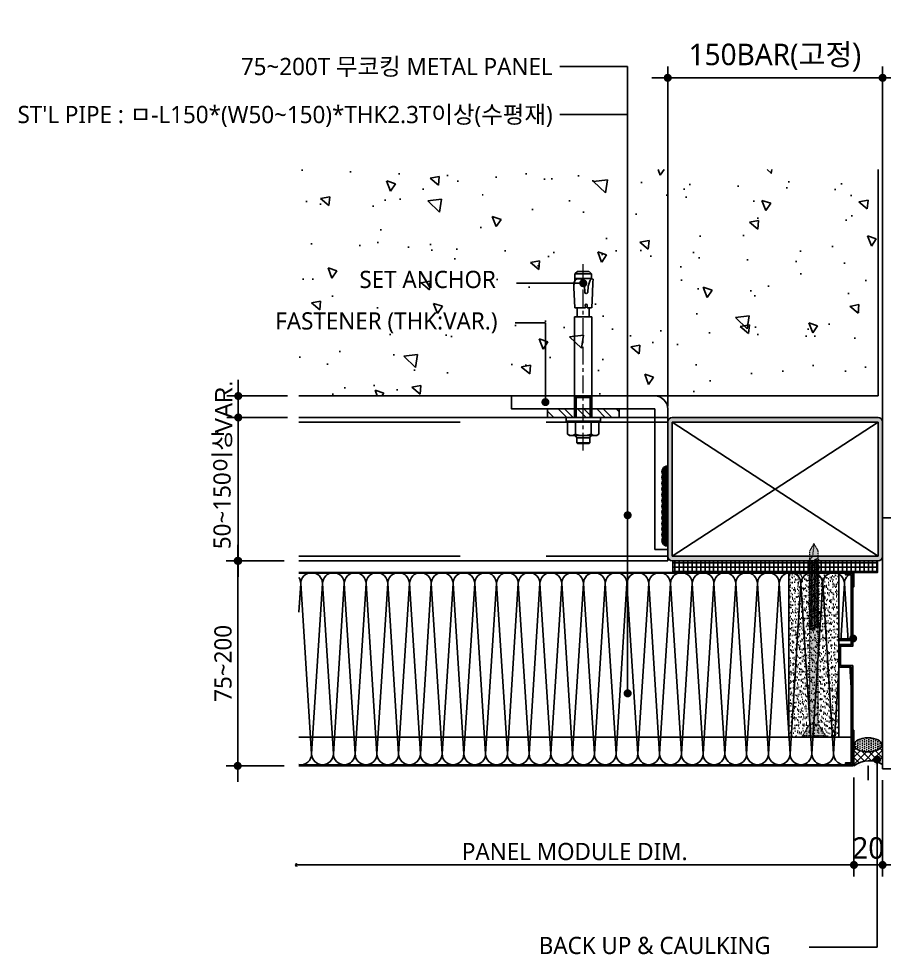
# Model space of a CAD drawing. Header units: millimetres. Extents: x -1365 to 31821, y 84 to 2865.
# Drawn here: x 6975 to 7579, y 427 to 1079 of the extents above; entities that cross this region are included whole.
import ezdxf
from ezdxf.enums import TextEntityAlignment as Align

# ---------------------------------------------------------------- set-up
doc = ezdxf.new("R2010")
doc.units = ezdxf.units.MM
doc.header["$LTSCALE"] = 10
for name, pattern in [('2017.06.22  K-TOP METAL PANEL SHAPE(수정)$0$HID', [0.345, 0.225, -0.12]), ('CENTER', [2, 1.25, -0.25, 0.25, -0.25]), ('H1', [0.28125, 0.1875, -0.09375])]:
    doc.linetypes.add(name, pattern=pattern)
doc.layers.get('DEFPOINTS').update_dxf_attribs({"color": 137})
doc.layers.add('CENTER', color=1, linetype='CENTER', lineweight=9)
doc.layers.add('SCREW', color=9, linetype='Continuous', lineweight=5)
for name, color, linetype in [('DIM', 7, 'Continuous'), ('FASTENER', 1, 'Continuous'), ('ksteel_hatch', 253, 'Continuous'), ('SYM-LEAD', 6, 'Continuous'), ('TEXT', 3, 'Continuous'), ('스피드블록메탈 135', 2, 'Continuous'), ('철물', 4, 'Continuous'), ('코킹', 9, 'Continuous')]:
    doc.layers.add(name, color=color, linetype=linetype)
doc.styles.add('맑은고딕', font='malgun.ttf')
doc.styles.add('스타일1', font='malgun.ttf')
doc.dimstyles.new('GAUN-8', dxfattribs={"dimscale": 8, "dimtxt": 1.5, "dimasz": 0.7, "dimexe": 1, "dimexo": 1, "dimgap": 0.5, "dimtad": 1, "dimdec": 0, "dimzin": 1, "dimdsep": 46, "dimlunit": 6, "dimtxsty": '맑은고딕', "dimblk": 'CJDOT', "dimcen": 0.09, "dimdle": 1, "dimclrd": 256, "dimclre": 256, "dimclrt": 3, "dimadec": 0, "dimazin": 0, "dimtfac": 1, "dimtdec": 0, "dimtix": 1, "dimtmove": 2, "dimatfit": 3, "dimfxl": 1, "dimtolj": 1, "dimtzin": 1, "dimarcsym": 0})
pattern_1 = [(135, (-382293.991, -347279.919), (-6.73519209, -6.73519209), []), (135, (-382293.991, -347275.429), (-6.73519209, -6.73519209), [])]

# ---------------------------------------------------------------- blocks, each defined once
blk = doc.blocks.new('A$C08FF682D')
at = {"layer": '철물', "color": 252}
for p, q in [((-57, 70), (118, 70)), ((-57, 0), (-57, 70)), ((118, 70), (118, 0))]:
    blk.add_line(p, q, dxfattribs=at)
blk = doc.blocks.new('_DOT')
at = {"color": 0, "linetype": 'ByBlock'}
blk.add_line((-0.5, 0), (-1, 0), dxfattribs=at)
at = {"color": 0, "linetype": 'ByBlock', "const_width": 0.5}
blk.add_lwpolyline([(-0.25, 0, 1), (0.25, 0, 1)], format="xyb", close=True, dxfattribs=at)
blk = doc.blocks.new('CJDOT')
blk.add_line((-2, 0), (2, 0))
at = {"const_width": 0.5}
blk.add_lwpolyline([(-0.25, 0, 1), (0.25, 0, 1)], format="xyb", close=True, dxfattribs=at)
blk = doc.blocks.new('*D183')
at = {"layer": 'DEFPOINTS', "color": 0, "transparency": 16777216}
for p in [(7558.02, 558.12), (7578.02, 556.12), (7558.02, 489.01)]:
    blk.add_point(p, dxfattribs=at)
at = {"layer": 'DIM', "lineweight": -2, "transparency": 16777216}
for p, q in [((7558.02, 550.12), (7558.02, 481.01)), ((7578.02, 548.12), (7578.02, 481.01)), ((7552.42, 489.01), (7546.82, 489.01)), ((7578.02, 489.01), (7558.02, 489.01)), ((7583.62, 489.01), (7589.22, 489.01))]:
    blk.add_line(p, q, dxfattribs=at)
at = {"layer": 'DIM', "lineweight": -2, "transparency": 16777216, "xscale": 5.6, "yscale": 5.6, "zscale": 5.6}
blk.add_blockref('CJDOT', (7558.02, 489.01), dxfattribs=at)
at = {"layer": 'DIM', "lineweight": -2, "transparency": 16777216, "xscale": 5.6, "yscale": 5.6, "zscale": 5.6, "rotation": 180}
blk.add_blockref('CJDOT', (7578.02, 489.01), dxfattribs=at)
at = {"layer": 'DIM', "color": 3, "transparency": 16777216, "insert": (7568.02, 500.76), "char_height": 12, "attachment_point": 5, "style": '맑은고딕'}
blk.add_mtext('\\A1;{\\H1.25x;20}', dxfattribs=at)
blk = doc.blocks.new('*D184')
at = {"layer": 'DEFPOINTS', "color": 0, "transparency": 16777216}
for p in [(7578.02, 556.12), (8192.56, 556.12, 0), (8192.56, 489.01)]:
    blk.add_point(p, dxfattribs=at)
at = {"layer": 'DIM', "lineweight": -2, "transparency": 16777216}
for p, q in [((7578.02, 548.12), (7578.02, 481.01)), ((8192.56, 548.12), (8192.56, 481.01)), ((7583.62, 489.01), (8186.96, 489.01))]:
    blk.add_line(p, q, dxfattribs=at)
at = {"layer": 'DIM', "lineweight": -2, "transparency": 16777216, "xscale": 5.6, "yscale": 5.6, "zscale": 5.6, "rotation": 180}
blk.add_blockref('CJDOT', (7578.02, 489.01), dxfattribs=at)
at = {"layer": 'DIM', "lineweight": -2, "transparency": 16777216, "xscale": 5.6, "yscale": 5.6, "zscale": 5.6}
blk.add_blockref('CJDOT', (8192.56, 489.01), dxfattribs=at)
at = {"layer": 'DIM', "color": 3, "transparency": 16777216, "insert": (7885.29, 502.34), "char_height": 12, "attachment_point": 5, "style": '맑은고딕'}
blk.add_mtext("\\A1;{\\H1.25x;WINDOW MODULE SIZE DIM.(BY OTHER'S)}", dxfattribs=at)
blk = doc.blocks.new('*D94')
at = {"layer": 'DEFPOINTS', "color": 0, "transparency": 16777216}
for p in [(7127.82, 701.12), (7168.18, 701.12), (7168.18, 558.12)]:
    blk.add_point(p, dxfattribs=at)
at = {"layer": 'DIM', "lineweight": -2, "transparency": 16777216}
for p, q in [((7160.18, 701.12), (7119.82, 701.12)), ((7127.82, 563.72), (7127.82, 695.52)), ((7160.18, 558.12), (7119.82, 558.12))]:
    blk.add_line(p, q, dxfattribs=at)
at = {"layer": 'DIM', "lineweight": -2, "transparency": 16777216, "xscale": 5.6, "yscale": 5.6, "zscale": 5.6}
for p, rotation in [((7127.82, 701.12), 90), ((7127.82, 558.12), 270)]:
    blk.add_blockref('CJDOT', p, dxfattribs=dict(at, rotation=rotation))
at = {"layer": 'DIM', "color": 3, "transparency": 16777216, "insert": (7117.62, 629.62), "char_height": 12, "attachment_point": 5, "rotation": 90, "style": '맑은고딕'}
blk.add_mtext('\\A1;75~200', dxfattribs=at)
blk = doc.blocks.new('*D95')
at = {"layer": 'DEFPOINTS', "color": 0, "transparency": 16777216}
for p in [(7170.6, 801.12), (7128.24, 701.12), (7168.18, 701.12)]:
    blk.add_point(p, dxfattribs=at)
at = {"layer": 'DIM', "lineweight": -2, "transparency": 16777216}
for p, q in [((7162.6, 801.12), (7120.24, 801.12)), ((7128.24, 795.52), (7128.24, 706.72)), ((7160.18, 701.12), (7120.24, 701.12))]:
    blk.add_line(p, q, dxfattribs=at)
at = {"layer": 'DIM', "lineweight": -2, "transparency": 16777216, "xscale": 5.6, "yscale": 5.6, "zscale": 5.6}
for p, rotation in [((7128.24, 801.12), 90), ((7128.24, 701.12), 270)]:
    blk.add_blockref('CJDOT', p, dxfattribs=dict(at, rotation=rotation))
at = {"layer": 'DIM', "color": 3, "transparency": 16777216, "insert": (7117.54, 751.12), "char_height": 12, "attachment_point": 5, "rotation": 90, "style": '맑은고딕'}
blk.add_mtext('\\A1;50~150{\\fGulim|b0|i0|c129|p50;이상}', dxfattribs=at)
blk = doc.blocks.new('*D185')
at = {"layer": 'DEFPOINTS', "color": 0, "transparency": 16777216}
for p in [(7170.6, 816.12), (7128.24, 801.12), (7170.6, 801.12)]:
    blk.add_point(p, dxfattribs=at)
at = {"layer": 'DIM', "lineweight": -2, "transparency": 16777216}
for p, q in [((7128.24, 821.72), (7128.24, 827.32)), ((7162.6, 816.12), (7120.24, 816.12)), ((7128.24, 816.12), (7128.24, 801.12)), ((7162.6, 801.12), (7120.24, 801.12)), ((7128.24, 795.52), (7128.24, 789.92))]:
    blk.add_line(p, q, dxfattribs=at)
at = {"layer": 'DIM', "lineweight": -2, "transparency": 16777216, "xscale": 5.6, "yscale": 5.6, "zscale": 5.6}
for p, rotation in [((7128.24, 816.12), 270), ((7128.24, 801.12), 90)]:
    blk.add_blockref('CJDOT', p, dxfattribs=dict(at, rotation=rotation))
at = {"layer": 'DIM', "color": 3, "transparency": 16777216, "insert": (7118.04, 808.62), "char_height": 12, "attachment_point": 5, "rotation": 90, "style": '맑은고딕'}
blk.add_mtext('\\A1;{\\fGulim|b0|i0|c129|p50;VAR.}', dxfattribs=at)
blk = doc.blocks.new('A$C3B703804')
h = blk.add_hatch()
h.set_pattern_fill('DOTS', color=5)
h.set_pattern_definition([(0, (-16970.1114, -5167.1011), (0.79375, 1.5875), [0, -1.5875])])
edge = h.paths.add_edge_path()
edge.add_ellipse((0, 0), major_axis=(0, 9.98), ratio=0.503997, start_angle=0, end_angle=360, ccw=False)
at = {"layer": '코킹'}
h = blk.add_hatch(dxfattribs=at)
h.set_pattern_fill('ANSI37', color=1, scale=1.127969, angle=-90)
h.set_pattern_definition([(315, (-1236948.617, 405151.0884), (2.532362464, 2.532362464), []), (45, (-1236948.617, 405151.0884), (-2.532362464, 2.532362464), [])])
edge = h.paths.add_edge_path()
edge.add_ellipse((6.43, -0.42), major_axis=(-2.69, 12.89), ratio=0.860619, start_angle=26.97171, end_angle=126.72461, ccw=False)
edge.add_line((-1, 10.02), (-15.06, 10.05))
edge.add_arc((-29.89, -0.97), 18.47, -31.01417, 36.60294, ccw=False)
edge.add_line((-14.06, -10.48), (-0.85, -9.98))
at = {"layer": '코킹', "color": 9}
blk.add_arc((-29.89, -0.97), 18.47, 328.98583, 36.60294, dxfattribs=at)
at = {"layer": '코킹', "color": 9, "extrusion": (0, 0, -1)}
blk.add_ellipse((0, 0), major_axis=(0, 9.98), ratio=0.503997, dxfattribs=at)
blk = doc.blocks.new('A$C20245212')
h = blk.add_hatch()
h.set_pattern_fill('AR-SAND', color=251, scale=0.08)
h.set_pattern_definition([(37.5, (-1195984.4298, 406290.675), (-0.128002504, 3.915305899), [0, -3.08864, 0, -3.4544, 0, -3.302]), (7.5, (-1195984.43, 406290.675), (3.596186265, 5.734600805), [0, -1.66624, 0, -2.78384, 0, -1.0668]), (327.5, (-1195986.929, 406290.675), (6.327938962, 0.011497477), [0, -1.016, 0, -3.6576, 0, -4.7752]), (317.5, (-1195986.929, 406290.675), (6.10845162, 1.783434586), [0, -0.508, 0, -2.39776, 0, -2.7432])])
h.paths.add_polyline_path([(-5, -115), (-5, 0), (-40, 0), (-40, -115)])
at = {"color": 250}
blk.add_lwpolyline([(-5, -115), (-5, 0), (-40, 0), (-40, -115)], close=True, dxfattribs=at)
blk = doc.blocks.new('A$C08FA1A33')
h = blk.add_hatch(color=254)
h.dxf.hatch_style = 1
h.paths.add_polyline_path([(0, 21.29), (-6, 21.29), (-6, -44.27), (0, -46.29)])
h.paths.add_polyline_path([(5, 29.39), (-11, 29.39), (-6, 21.29), (0, 21.29)])
h.paths.add_polyline_path([(5, 30.39), (-11, 30.39), (-11, 29.39), (5, 29.39)])
h.paths.add_polyline_path([(-6, -51.32), (-6, -52.27), (0, -54.29), (0, -53.35)])
h.paths.add_polyline_path([(-6, -49.32), (-6, -50.27), (0, -52.29), (0, -51.35)])
h.paths.add_polyline_path([(-6, -47.32), (-6, -48.27), (0, -50.29), (0, -49.35)])
h.paths.add_polyline_path([(-6, -45.32), (-6, -46.27), (0, -48.29), (0, -47.35)])
h.paths.add_polyline_path([(-6, -53.32), (-6, -54.27), (0, -56.29), (0, -55.35)])
h.paths.add_polyline_path([(-6, -55.32), (-6, -56.27), (0, -58.29), (0, -57.35)])
h.paths.add_polyline_path([(-6, -57.32), (-6, -58.27), (0, -60.29), (0, -59.35)])
h.paths.add_polyline_path([(-6, -59.32), (-6, -60.27), (0, -62.29), (0, -61.35)])
h.paths.add_polyline_path([(-6, -61.32), (-6, -62.27), (0, -64.29), (0, -63.35)])
h.paths.add_polyline_path([(-6, -63.32), (-6, -64.27), (0, -66.29), (0, -65.35)])
h.paths.add_polyline_path([(-6, -65.32), (-6, -66.27), (0, -68.29), (0, -67.35)])
h.paths.add_polyline_path([(-6, -67.32), (-6, -68.27), (0, -70.29), (0, -69.35)])
h.paths.add_polyline_path([(-6, -69.32), (-6, -70.27), (0, -72.29), (0, -71.35)])
h.paths.add_polyline_path([(-6, -71.32), (-6, -72.27), (0, -74.29), (0, -73.35)])
h.paths.add_polyline_path([(-6, -73.32), (-6, -74.27), (0, -76.29), (0, -75.35)])
h.paths.add_polyline_path([(-6, -75.32), (-6, -76.27), (0, -78.29), (0, -77.35)])
h.paths.add_polyline_path([(0, -94.61), (-4, -92.61), (-6, -93.61), (-4, -95.61), (-3, -104.61), (0, -99.61)])
h.paths.add_polyline_path([(-4, -95.61), (-6, -93.61), (-6, -99.61), (-3, -104.61)], flags=17)
h.paths.add_polyline_path([(-6, -91.32), (-6, -93.61), (-4, -92.61), (0, -94.61), (0, -93.35)])
h.paths.add_polyline_path([(-6, -89.32), (-6, -90.27), (0, -92.29), (0, -91.35)])
h.paths.add_polyline_path([(-6, -87.32), (-6, -88.27), (0, -90.29), (0, -89.35)])
h.paths.add_polyline_path([(-6, -85.32), (-6, -86.27), (0, -88.29), (0, -87.35)])
h.paths.add_polyline_path([(-6, -83.32), (-6, -84.27), (0, -86.29), (0, -85.35)])
h.paths.add_polyline_path([(-6, -81.32), (-6, -82.27), (0, -84.29), (0, -83.35)])
h.paths.add_polyline_path([(-6, -79.32), (-6, -80.27), (0, -82.29), (0, -81.35)])
h.paths.add_polyline_path([(-6, -77.32), (-6, -78.27), (0, -80.29), (0, -79.35)])
at = {"layer": 'SCREW', "color": 250, "linetype": '2017.06.22  K-TOP METAL PANEL SHAPE(수정)$0$HID', "lineweight": 5, "ltscale": 0.03}
for p, q in [((-11, 30.39), (-11, 29.39)), ((5, 30.39), (-11, 30.39)), ((5, 29.39), (-11, 29.39)), ((-6, 21.29), (-11, 29.39)), ((0, 21.29), (5, 29.39)), ((5, 30.39), (5, 29.39)), ((-6, 21.29), (0, 21.29)), ((0.75, -47.08), (-6.54, -44.61)), ((0, -46.29), (-6, -44.27)), ((-6, -45.32), (-6, -46.27)), ((-6, -46.27), (-6.54, -46.61)), ((0.75, -49.08), (-6.54, -46.61)), ((-6.54, -46.61), (-6, -47.32)), ((-6, -48.27), (-6.54, -48.61)), ((0.75, -51.08), (-6.54, -48.61)), ((-6.54, -48.61), (-6, -49.32)), ((-6, -50.27), (-6.54, -50.61)), ((0.75, -53.08), (-6.54, -50.61)), ((-6.54, -50.61), (-6, -51.32)), ((0, -48.29), (-6, -46.27)), ((0, -49.35), (-6, -47.32)), ((-6, -47.32), (-6, -48.27)), ((0, -50.29), (-6, -48.27)), ((0, -51.35), (-6, -49.32)), ((-6, -49.32), (-6, -50.27)), ((0, -52.29), (-6, -50.27)), ((0, -53.35), (-6, -51.32)), ((-6, -51.32), (-6, -52.27)), ((0, -47.35), (0, -48.29)), ((0, -48.29), (0.75, -49.08)), ((0.75, -49.08), (0, -49.35)), ((0, -49.35), (0, -50.29)), ((0, -50.29), (0.75, -51.08)), ((0.75, -51.08), (0, -51.35)), ((0, -51.35), (0, -52.29)), ((-6, -52.27), (-6.54, -52.61)), ((0.75, -55.08), (-6.54, -52.61)), ((-6.54, -52.61), (-6, -53.32)), ((-6, -54.27), (-6.54, -54.61)), ((0.75, -57.08), (-6.54, -54.61)), ((-6.54, -54.61), (-6, -55.32)), ((-6, -56.27), (-6.54, -56.61)), ((0.75, -59.08), (-6.54, -56.61)), ((-6.54, -56.61), (-6, -57.32)), ((-6, -58.27), (-6.54, -58.61)), ((0.75, -61.08), (-6.54, -58.61)), ((-6.54, -58.61), (-6, -59.32)), ((0, -54.29), (-6, -52.27)), ((0, -55.35), (-6, -53.32)), ((-6, -53.32), (-6, -54.27)), ((0, -56.29), (-6, -54.27)), ((0, -57.35), (-6, -55.32)), ((-6, -55.32), (-6, -56.27)), ((0, -58.29), (-6, -56.27)), ((-6, -57.32), (-6, -58.27)), ((0, -59.35), (-6, -57.32)), ((0, -60.29), (-6, -58.27)), ((0, -52.29), (0.75, -53.08)), ((0.75, -53.08), (0, -53.35)), ((0, -53.35), (0, -54.29)), ((0, -54.29), (0.75, -55.08)), ((0.75, -55.08), (0, -55.35)), ((0, -55.35), (0, -56.29)), ((0, -56.29), (0.75, -57.08)), ((0.75, -57.08), (0, -57.35)), ((0, -57.35), (0, -58.29)), ((0, -58.29), (0.75, -59.08)), ((-6, -60.27), (-6.54, -60.61)), ((0.75, -63.08), (-6.54, -60.61)), ((-6.54, -60.61), (-6, -61.32)), ((-6, -62.27), (-6.54, -62.61)), ((0.75, -65.08), (-6.54, -62.61)), ((-6.54, -62.61), (-6, -63.32)), ((-6, -64.27), (-6.54, -64.61)), ((0.75, -67.08), (-6.54, -64.61)), ((-6.54, -64.61), (-6, -65.32)), ((0, -61.35), (-6, -59.32)), ((-6, -59.32), (-6, -60.27)), ((0, -62.29), (-6, -60.27)), ((0, -63.35), (-6, -61.32)), ((-6, -61.32), (-6, -62.27)), ((0, -64.29), (-6, -62.27)), ((0, -65.35), (-6, -63.32)), ((-6, -63.32), (-6, -64.27)), ((0, -66.29), (-6, -64.27)), ((0.75, -59.08), (0, -59.35)), ((0, -59.35), (0, -60.29)), ((0, -60.29), (0.75, -61.08)), ((0.75, -61.08), (0, -61.35)), ((0, -61.35), (0, -62.29)), ((0, -62.29), (0.75, -63.08)), ((0.75, -63.08), (0, -63.35)), ((0, -63.35), (0, -64.29)), ((0, -64.29), (0.75, -65.08)), ((0.75, -65.08), (0, -65.35)), ((-6, -66.27), (-6.54, -66.61)), ((0.75, -69.08), (-6.54, -66.61)), ((-6.54, -66.61), (-6, -67.32)), ((-6, -68.27), (-6.54, -68.61)), ((-6.54, -68.61), (-6, -69.32)), ((0.75, -71.08), (-6.54, -68.61)), ((-6, -70.27), (-6.54, -70.61)), ((-6.54, -70.61), (-6, -71.32)), ((0.75, -73.08), (-6.54, -70.61)), ((0, -67.35), (-6, -65.32)), ((-6, -65.32), (-6, -66.27)), ((0, -68.29), (-6, -66.27)), ((-6, -67.32), (-6, -68.27)), ((0, -69.35), (-6, -67.32)), ((0, -70.29), (-6, -68.27)), ((-6, -69.32), (-6, -70.27)), ((0, -71.35), (-6, -69.32)), ((0, -72.29), (-6, -70.27)), ((-6, -71.32), (-6, -72.27)), ((0, -73.35), (-6, -71.32)), ((0, -65.35), (0, -66.29)), ((0, -66.29), (0.75, -67.08)), ((0.75, -67.08), (0, -67.35)), ((0, -67.35), (0, -68.29)), ((0, -68.29), (0.75, -69.08)), ((0.75, -69.08), (0, -69.35)), ((0, -69.35), (0, -70.29)), ((0, -70.29), (0.75, -71.08)), ((0.75, -71.08), (0, -71.35)), ((0, -71.35), (0, -72.29)), ((-6, -72.27), (-6.54, -72.61)), ((-6.54, -72.61), (-6, -73.32)), ((0.75, -75.08), (-6.54, -72.61)), ((-6, -74.27), (-6.54, -74.61)), ((0.75, -77.08), (-6.54, -74.61)), ((-6.54, -74.61), (-6, -75.32)), ((-6, -76.27), (-6.54, -76.61)), ((0.75, -79.08), (-6.54, -76.61)), ((-6.54, -76.61), (-6, -77.32)), ((-6, -78.27), (-6.54, -78.61)), ((0, -74.29), (-6, -72.27)), ((-6, -73.32), (-6, -74.27)), ((0, -75.35), (-6, -73.32)), ((0, -76.29), (-6, -74.27)), ((0, -77.35), (-6, -75.32)), ((-6, -75.32), (-6, -76.27)), ((0, -78.29), (-6, -76.27)), ((0, -79.35), (-6, -77.32)), ((-6, -77.32), (-6, -78.27)), ((0, -80.29), (-6, -78.27)), ((0, -72.29), (0.75, -73.08)), ((0.75, -73.08), (0, -73.35)), ((0, -73.35), (0, -74.29)), ((0, -74.29), (0.75, -75.08)), ((0.75, -75.08), (0, -75.35)), ((0, -75.35), (0, -76.29)), ((0, -76.29), (0.75, -77.08)), ((0.75, -77.08), (0, -77.35)), ((0, -77.35), (0, -78.29)), ((0, -78.29), (0.75, -79.08)), ((0.75, -81.08), (-6.54, -78.61)), ((-6.54, -78.61), (-6, -79.32)), ((-6, -80.27), (-6.54, -80.61)), ((0.75, -83.08), (-6.54, -80.61)), ((-6.54, -80.61), (-6, -81.32)), ((-6, -82.27), (-6.54, -82.61)), ((-6.54, -82.61), (-6, -83.32)), ((0.75, -85.08), (-6.54, -82.61)), ((-6, -84.27), (-6.54, -84.61)), ((0.75, -87.08), (-6.54, -84.61)), ((-6.54, -84.61), (-6, -85.32)), ((0, -81.35), (-6, -79.32)), ((-6, -79.32), (-6, -80.27)), ((0, -82.29), (-6, -80.27)), ((-6, -81.32), (-6, -82.27)), ((0, -83.35), (-6, -81.32)), ((0, -84.29), (-6, -82.27)), ((0, -85.35), (-6, -83.32)), ((-6, -83.32), (-6, -84.27)), ((0, -86.29), (-6, -84.27)), ((0.75, -79.08), (0, -79.35)), ((0, -79.35), (0, -80.29)), ((0, -80.29), (0.75, -81.08)), ((0.75, -81.08), (0, -81.35)), ((0, -81.35), (0, -82.29)), ((0, -82.29), (0.75, -83.08)), ((0.75, -83.08), (0, -83.35)), ((0, -83.35), (0, -84.29)), ((0, -84.29), (0.75, -85.08)), ((-6, -86.27), (-6.54, -86.61)), ((0.75, -89.08), (-6.54, -86.61)), ((-6.54, -86.61), (-6, -87.32)), ((-6, -88.27), (-6.54, -88.61)), ((0.75, -91.08), (-6.54, -88.61)), ((-6.54, -88.61), (-6, -89.32)), ((-6, -90.27), (-6.54, -90.61)), ((0.75, -93.08), (-6.54, -90.61)), ((-6.54, -90.61), (-6, -91.32)), ((0, -87.35), (-6, -85.32)), ((-6, -85.32), (-6, -86.27)), ((0, -88.29), (-6, -86.27)), ((0, -89.35), (-6, -87.32)), ((-6, -87.32), (-6, -88.27)), ((0, -90.29), (-6, -88.27)), ((0, -91.35), (-6, -89.32)), ((-6, -89.32), (-6, -90.27)), ((0, -92.29), (-6, -90.27)), ((-6, -91.32), (-6, -93.61)), ((0, -93.35), (-6, -91.32)), ((0.75, -85.08), (0, -85.35)), ((0, -85.35), (0, -86.29)), ((0, -86.29), (0.75, -87.08)), ((0.75, -87.08), (0, -87.35)), ((0, -87.35), (0, -88.29)), ((0, -88.29), (0.75, -89.08)), ((0.75, -89.08), (0, -89.35)), ((0, -89.35), (0, -90.29)), ((0, -90.29), (0.75, -91.08)), ((0.75, -91.08), (0, -91.35)), ((0, -91.35), (0, -92.29)), ((0, -92.29), (0.75, -93.08)), ((0.75, -93.08), (0, -93.35)), ((0, -93.35), (0, -94.61))]:
    blk.add_line(p, q, dxfattribs=at)
for points in [[(0, 21.29), (0, -46.29), (0.75, -47.08), (0, -47.35), (-6, -45.32), (-6.54, -44.61), (-6, -44.27), (-6, 21.29)], [(-3, -104.61), (-4, -95.61), (-6, -93.61), (-4, -92.61), (0, -94.61)], [(0, -94.61), (0, -99.61), (-3, -104.61), (-6, -99.61), (-6, -93.61)]]:
    blk.add_lwpolyline(points, dxfattribs=at)
blk = doc.blocks.new('POT')
at = {"layer": 'TEXT', "color": 1, "const_width": 0.75}
blk.add_lwpolyline([(-0.375, 0, 1), (0.375, 0, 1)], format="xyb", close=True, dxfattribs=at)
blk = doc.blocks.new('A$C322116E9')
h = blk.add_hatch(color=254)
h.dxf.hatch_style = 1
edge = h.paths.add_edge_path()
edge.add_line((-8.5, 1.15), (-8.5, 0))
edge.add_line((-8.5, 0), (0, 0))
edge.add_line((0, 0), (0, -3))
edge.add_line((0, -3), (-8.5, -3))
edge.add_line((-8.5, -3), (-8.5, -18.8))
edge.add_line((-8.5, -18.8), (0, -18.8))
edge.add_line((0, -18.8), (0, -85.35))
edge.add_line((0, -85.35), (0, -85.35))
edge.add_line((0, -85.35), (-3.85, -85.35))
edge.add_line((-3.85, -85.35), (-3.85, -86.5))
edge.add_line((-3.85, -86.5), (0.15, -86.5))
edge.add_arc((0.15, -85.5), 1, 270, 360)
edge.add_line((1.15, -85.5), (1.15, -17.65))
edge.add_line((1.15, -17.65), (-7.35, -17.65))
edge.add_line((-7.35, -17.65), (-7.35, -4.15))
edge.add_line((-7.35, -4.15), (1.15, -4.15))
edge.add_line((1.15, -4.15), (1.15, 45.8))
edge.add_arc((0.15, 45.8), 1, 359.99999, 450)
edge.add_line((0.15, 46.8), (-3.85, 46.8))
edge.add_line((-3.85, 46.8), (-3.85, 45.65))
edge.add_line((-3.85, 45.65), (0, 45.65))
edge.add_line((0, 45.65), (0, 1.15))
edge.add_line((0, 1.15), (-8.5, 1.15))
at = {"layer": '스피드블록메탈 135', "color": 1}
blk.add_lwpolyline([(-8.5, 1.15), (-8.5, 0), (0, 0), (0, -3), (-8.5, -3), (-8.5, -18.8), (0, -18.8), (0, -85.35), (0, -85.35), (0, -85.35), (-3.85, -85.35), (-3.85, -86.5), (0.15, -86.5, 0.414214), (1.15, -85.5), (1.15, -17.65), (-7.35, -17.65), (-7.35, -4.15), (1.15, -4.15), (1.15, 45.8, 0.414214), (0.15, 46.8), (-3.85, 46.8), (-3.85, 45.65), (0, 45.65), (0, 1.15)], format="xyb", close=True, dxfattribs=at)
blk = doc.blocks.new('A$C749D71E5')
h = blk.add_hatch(color=252)
h.dxf.hatch_style = 1
edge = h.paths.add_edge_path()
edge.add_line((-122.72, 134.2), (-122.72, 133.7))
edge.add_line((-122.72, 133.7), (263.21, 133.7))
edge.add_arc((263.21, 132.7), 1, 0, 90, ccw=False)
edge.add_line((264.21, 132.7), (264.21, 124.2))
edge.add_line((264.21, 124.2), (264.71, 124.2))
edge.add_line((264.71, 124.2), (264.71, 133.2))
edge.add_arc((263.71, 133.2), 1, 0, 90)
edge.add_line((263.71, 134.2), (-122.72, 134.2))
h = blk.add_hatch(color=254)
h.dxf.hatch_style = 1
edge = h.paths.add_edge_path()
edge.add_line((-122.72, 0), (-122.72, -0.8))
edge.add_line((-122.72, -0.8), (263.71, -0.8))
edge.add_arc((263.71, 0.2), 1, 270, 360)
edge.add_line((264.71, 0.2), (264.71, 24.2))
edge.add_line((264.71, 24.2), (263.91, 24.2))
edge.add_line((263.91, 24.2), (263.91, 1))
edge.add_arc((262.91, 1), 1, 270, 360, ccw=False)
edge.add_line((262.91, 0), (-122.72, 0))
at = {"color": 1}
blk.add_line((274.71, -10.8), (274.71, -0.8), dxfattribs=at)
at = {"color": 4, "ltscale": 0.01}
blk.add_lwpolyline([(-122.72, 134.2), (263.71, 134.2, -0.414214), (264.71, 133.2), (264.71, 124.2), (264.21, 124.2), (264.21, 132.7, 0.414214), (263.21, 133.7), (-122.72, 133.7)], format="xyb", dxfattribs=at)
at = {"color": 251, "ltscale": 0.01}
for points in [[(-122.72, 130.53, -0.14797), (-121.45, 126.33), (-113.86, 7.59, -0.464482), (-122.72, 0.11)], [(-121.45, 126.33, -1), (-106.26, 126.33), (-98.67, 7.59, -1), (-113.86, 7.59), (-106.26, 126.33)], [(-106.26, 126.33, -1), (-91.08, 126.33), (-83.49, 7.59, -1), (-98.67, 7.59), (-91.08, 126.33)], [(-106.26, 126.33, -1), (-91.08, 126.33), (-83.49, 7.59, -1), (-98.67, 7.59), (-91.08, 126.33)], [(-91.08, 126.33, -1), (-75.9, 126.33), (-68.31, 7.59, -1), (-83.49, 7.59), (-75.9, 126.33)], [(-75.9, 126.33, -1), (-60.72, 126.33), (-53.13, 7.59, -1), (-68.31, 7.59), (-60.72, 126.33)], [(-60.72, 126.33, -1), (-45.54, 126.33), (-37.95, 7.59, -1), (-53.13, 7.59), (-45.54, 126.33)], [(-60.72, 126.33, -1), (-45.54, 126.33), (-37.95, 7.59, -1), (-53.13, 7.59), (-45.54, 126.33)], [(-45.54, 126.33, -1), (-30.36, 126.33), (-22.77, 7.59, -1), (-37.95, 7.59), (-30.36, 126.33)], [(-45.54, 126.33, -1), (-30.36, 126.33), (-22.77, 7.59, -1), (-37.95, 7.59), (-30.36, 126.33)], [(-30.36, 126.33, -1), (-15.18, 126.33), (-7.59, 7.59, -1), (-22.77, 7.59), (-15.18, 126.33)], [(-15.18, 126.33, -1), (0, 126.33), (7.59, 7.59, -1), (-7.59, 7.59), (0, 126.33)], [(-15.18, 126.33, -1), (0, 126.33), (7.59, 7.59, -1), (-7.59, 7.59), (0, 126.33)], [(-15.18, 126.33, -1), (0, 126.33), (7.59, 7.59, -1), (-7.59, 7.59), (0, 126.33)], [(0, 126.33, -1), (15.18, 126.33), (22.77, 7.59, -1), (7.59, 7.59), (15.18, 126.33)], [(15.18, 126.33, -1), (30.36, 126.33), (37.95, 7.59, -1), (22.77, 7.59), (30.36, 126.33)], [(30.36, 126.33, -1), (45.54, 126.33), (53.13, 7.59, -1), (37.95, 7.59), (45.54, 126.33)], [(45.54, 126.33, -1), (60.72, 126.33), (68.31, 7.59, -1), (53.13, 7.59), (60.72, 126.33)], [(45.54, 126.33, -1), (60.72, 126.33), (68.31, 7.59, -1), (53.13, 7.59), (60.72, 126.33)], [(60.72, 126.33, -1), (75.9, 126.33), (83.49, 7.59, -1), (68.31, 7.59), (75.9, 126.33)], [(60.72, 126.33, -1), (75.9, 126.33), (83.49, 7.59, -1), (68.31, 7.59), (75.9, 126.33)], [(75.9, 126.33, -1), (91.08, 126.33), (98.67, 7.59, -1), (83.49, 7.59), (91.08, 126.33)], [(91.08, 126.33, -1), (106.27, 126.33), (113.86, 7.59, -1), (98.67, 7.59), (106.27, 126.33)], [(91.08, 126.33, -1), (106.27, 126.33), (113.86, 7.59, -1), (98.67, 7.59), (106.27, 126.33)], [(106.27, 126.33, -1), (121.45, 126.33), (129.04, 7.59, -1), (113.86, 7.59), (121.45, 126.33)], [(121.45, 126.33, -1), (136.63, 126.33), (144.22, 7.59, -1), (129.04, 7.59), (136.63, 126.33)], [(136.63, 126.33, -1), (151.81, 126.33), (159.4, 7.59, -1), (144.22, 7.59), (151.81, 126.33)], [(136.63, 126.33, -1), (151.81, 126.33), (159.4, 7.59, -1), (144.22, 7.59), (151.81, 126.33)], [(151.81, 126.33, -1), (166.99, 126.33), (174.58, 7.59, -1), (159.4, 7.59), (166.99, 126.33)], [(151.81, 126.33, -1), (166.99, 126.33), (174.58, 7.59, -1), (159.4, 7.59), (166.99, 126.33)], [(166.99, 126.33, -1), (182.17, 126.33), (189.76, 7.59, -1), (174.58, 7.59), (182.17, 126.33)], [(182.17, 126.33, -1), (197.35, 126.33), (204.94, 7.59, -1), (189.76, 7.59), (197.35, 126.33)], [(182.17, 126.33, -1), (197.35, 126.33), (204.94, 7.59, -1), (189.76, 7.59), (197.35, 126.33)], [(182.17, 126.33, -1), (197.35, 126.33), (204.94, 7.59, -1), (189.76, 7.59), (197.35, 126.33)], [(197.35, 126.33, -1), (212.53, 126.33), (220.12, 7.59, -1), (204.94, 7.59), (212.53, 126.33)], [(212.53, 126.33, -1), (227.71, 126.33), (235.3, 7.59, -1), (220.12, 7.59), (227.71, 126.33)], [(227.71, 126.33, -1), (242.89, 126.33), (250.48, 7.59, -1), (235.3, 7.59), (242.89, 126.33)], [(242.89, 126.33, -1), (258.07, 126.33), (260.6, 86.76)], [(242.89, 126.33, -1), (258.07, 126.33), (260.6, 86.76)], [(258.07, 126.33, -0.32113), (263.22, 133.51, -0.32113)], [(258.07, 126.33, -0.32113), (263.22, 133.51, -0.32113)], [(263.71, 2.51, -0.687005), (250.48, 7.59), (255.35, 83.76)], [(263.71, 2.51, -0.687005), (250.48, 7.59), (255.35, 83.76)]]:
    blk.add_lwpolyline(points, format="xyb", dxfattribs=at)
for points in [[(-122.72, 106.41), (-121.45, 126.33)], [(255.54, 86.76), (258.07, 126.33)], [(255.54, 86.76), (258.07, 126.33)], [(261.73, 69.11), (263.71, 38.15)], [(261.73, 69.11), (263.71, 38.15)]]:
    blk.add_lwpolyline(points, dxfattribs=at)
at = {"layer": '스피드블록메탈 135', "color": 5}
blk.add_line((247.05, 46.36), (247.05, 46.36), dxfattribs=at)
at = {"layer": '스피드블록메탈 135', "color": 4}
for p, q in [((263.91, 1), (263.91, 24.2)), ((263.91, 24.2), (264.71, 24.2)), ((264.71, 24.2), (264.71, 0.2)), ((-122.72, 0), (262.91, 0)), ((263.71, -0.8), (-122.72, -0.8))]:
    blk.add_line(p, q, dxfattribs=at)
at = {"layer": '스피드블록메탈 135', "color": 252, "linetype": 'H1', "ltscale": 0.2}
blk.add_line((-122.72, 19.2), (262.56, 19.2), dxfattribs=at)
at = {"layer": '스피드블록메탈 135', "color": 4}
for centre in [(262.91, 1), (263.71, 0.2)]:
    blk.add_arc(centre, 1, 270, 0, dxfattribs=at)
at = {"xscale": -1, "rotation": 180}
blk.add_blockref('A$C08FA1A33', (239.76, 49.59), dxfattribs=at)
at = {"color": 250}
blk.add_blockref('A$C20245212', (259.26, 134.2), dxfattribs=at)
blk.add_blockref('A$C322116E9', (262.76, 86.76))
at = {"layer": 'TEXT', "xscale": 3.75, "yscale": 3.75, "zscale": 3.75, "rotation": 180}
blk.add_blockref('POT', (264.14, 88.05), dxfattribs=at)
blk = doc.blocks.new('A$C05C7105E')
h = blk.add_hatch(color=24)
h.dxf.hatch_style = 1
h.paths.add_polyline_path([(62.5, 46.8, 0.414214), (59.3, 50), (-84.3, 50, 0.414214), (-87.5, 46.8), (-87.5, -46.8, 0.414214), (-84.3, -50), (59.3, -50, 0.414214), (62.5, -46.8)])
h.paths.add_polyline_path([(59.3, -46.8), (-84.3, -46.8), (-84.3, 46.8), (59.3, 46.8)], flags=16)
at = {"color": 22}
for p, q in [((-87.5, -46.8), (-87.5, 46.8)), ((-84.3, 50), (59.3, 50)), ((-84.3, -46.8), (-84.3, 46.8)), ((-84.3, 46.8), (59.3, 46.8)), ((59.3, 46.8), (59.3, -46.8)), ((62.5, 46.8), (62.5, -46.8)), ((59.3, -46.8), (-84.3, -46.8)), ((59.3, -50), (-84.3, -50))]:
    blk.add_line(p, q, dxfattribs=at)
at = {"color": 1}
for p, q in [((59.3, 46.8), (-84.3, -46.8)), ((59.3, -46.8), (-84.3, 46.8))]:
    blk.add_line(p, q, dxfattribs=at)
at = {"color": 22}
for centre, start, end in [((-84.3, 46.8), 90, 180), ((59.3, 46.8), 0, 90), ((-84.3, -46.8), 180, 270), ((59.3, -46.8), 270, 360)]:
    blk.add_arc(centre, 3.2, start, end, dxfattribs=at)
blk = doc.blocks.new('*D96')
at = {"layer": 'DEFPOINTS', "color": 0, "transparency": 16777216}
for p in [(8192.56, 1038.04), (7578.02, 789.92), (8192.56, 795.92, 0)]:
    blk.add_point(p, dxfattribs=at)
at = {"layer": 'DIM', "lineweight": -2, "transparency": 16777216}
for p, q in [((7578.02, 797.92), (7578.02, 1046.04)), ((8192.56, 803.92), (8192.56, 1046.04)), ((7583.62, 1038.04), (8186.96, 1038.04))]:
    blk.add_line(p, q, dxfattribs=at)
at = {"layer": 'DIM', "lineweight": -2, "transparency": 16777216, "xscale": 5.6, "yscale": 5.6, "zscale": 5.6, "rotation": 180}
blk.add_blockref('CJDOT', (7578.02, 1038.04), dxfattribs=at)
at = {"layer": 'DIM', "lineweight": -2, "transparency": 16777216, "xscale": 5.6, "yscale": 5.6, "zscale": 5.6}
blk.add_blockref('CJDOT', (8192.56, 1038.04), dxfattribs=at)
at = {"layer": 'DIM', "color": 3, "transparency": 16777216, "insert": (7885.29, 1051.36), "char_height": 12, "attachment_point": 5, "style": '맑은고딕'}
blk.add_mtext('\\A1;{\\H1.25x;WINDOW SIZE (VAR.)}', dxfattribs=at)
blk = doc.blocks.new('*D97')
at = {"layer": 'DEFPOINTS', "color": 0, "transparency": 16777216}
for p in [(7578.02, 1038.04), (7428.02, 801.12), (7578.02, 789.92)]:
    blk.add_point(p, dxfattribs=at)
at = {"layer": 'DIM', "lineweight": -2, "transparency": 16777216}
for p, q in [((7428.02, 809.12), (7428.02, 1046.04)), ((7578.02, 797.92), (7578.02, 1046.04)), ((7433.62, 1038.04), (7572.42, 1038.04))]:
    blk.add_line(p, q, dxfattribs=at)
at = {"layer": 'DIM', "lineweight": -2, "transparency": 16777216, "xscale": 5.6, "yscale": 5.6, "zscale": 5.6, "rotation": 180}
blk.add_blockref('CJDOT', (7428.02, 1038.04), dxfattribs=at)
at = {"layer": 'DIM', "lineweight": -2, "transparency": 16777216, "xscale": 5.6, "yscale": 5.6, "zscale": 5.6}
blk.add_blockref('CJDOT', (7578.02, 1038.04), dxfattribs=at)
at = {"layer": 'DIM', "color": 3, "transparency": 16777216, "insert": (7503.02, 1052.11), "char_height": 12, "attachment_point": 5, "style": '맑은고딕'}
blk.add_mtext('\\A1;{\\H1.25x;150BAR(\\fGulim|b0|i0|c129|p50;고정)}', dxfattribs=at)
blk = doc.blocks.new('A$C4E25569A')
h = blk.add_hatch(color=32)
h.dxf.hatch_style = 1
h.paths.add_polyline_path([(-0.42, 29.67, 0.57735), (-3.91, 23.63, -0.267949), (-0.42, 25.64)])
h = blk.add_hatch(color=32)
h.dxf.hatch_style = 1
h.paths.add_polyline_path([(-0.42, 25.64, 0.57735), (-3.91, 19.6, -0.267949), (-0.42, 21.62)])
h = blk.add_hatch(color=32)
h.dxf.hatch_style = 1
h.paths.add_polyline_path([(-0.42, 21.62, 0.57735), (-3.91, 15.58, -0.267949), (-0.42, 17.59)])
h = blk.add_hatch(color=32)
h.dxf.hatch_style = 1
h.paths.add_polyline_path([(-0.42, 17.59, 0.57735), (-3.91, 11.55, -0.267949), (-0.42, 13.56)])
h = blk.add_hatch(color=32)
h.dxf.hatch_style = 1
h.paths.add_polyline_path([(-0.42, 13.56, 0.57735), (-3.91, 7.52, -0.267949), (-0.42, 9.54)])
h = blk.add_hatch(color=32)
h.dxf.hatch_style = 1
h.paths.add_polyline_path([(-0.42, 9.54, 0.57735), (-3.91, 3.5, -0.267949), (-0.42, 5.51)])
h = blk.add_hatch(color=32)
h.dxf.hatch_style = 1
h.paths.add_polyline_path([(-0.42, 5.51, 0.57735), (-3.91, -0.53, -0.267949), (-0.42, 1.48)])
h = blk.add_hatch(color=32)
h.dxf.hatch_style = 1
h.paths.add_polyline_path([(-0.42, 1.48, 0.57735), (-3.91, -4.56, -0.267949), (-0.42, -2.54)])
h = blk.add_hatch(color=32)
h.dxf.hatch_style = 1
h.paths.add_polyline_path([(-0.42, -2.54, 0.57735), (-3.91, -8.58, -0.267949), (-0.42, -6.57)])
h = blk.add_hatch(color=32)
h.dxf.hatch_style = 1
h.paths.add_polyline_path([(-0.42, -6.57, 0.57735), (-3.91, -12.61, -0.267949), (-0.42, -10.6)])
h = blk.add_hatch(color=32)
h.dxf.hatch_style = 1
h.paths.add_polyline_path([(-0.42, -10.55, 0.57735), (-3.91, -16.59, -0.267949), (-0.42, -14.58)])
h = blk.add_hatch(color=32)
h.dxf.hatch_style = 1
h.paths.add_polyline_path([(-0.42, -14.62, 0.57735), (-3.91, -20.66, -0.267949), (-0.42, -18.65)])
h = blk.add_hatch(color=32)
h.dxf.hatch_style = 1
h.paths.add_polyline_path([(-0.42, -18.28, 1), (-0.42, -26.33)])
at = {"color": 250}
for centre, end in [((-0.42, 25.64), 210), ((-0.42, 21.62), 210), ((-0.42, 17.59), 210), ((-0.42, 13.56), 210), ((-0.42, 9.54), 210), ((-0.42, 5.51), 210), ((-0.42, 1.48), 210), ((-0.42, -2.54), 210), ((-0.42, -6.57), 210), ((-0.42, -10.6), 210), ((-0.42, -14.25), 210), ((-0.42, -18.28), 210), ((-0.42, -22.3), 270)]:
    blk.add_arc(centre, 4.03, 90, end, dxfattribs=at)
blk = doc.blocks.new('M12 SET ANCHOR')
at = {"layer": 'CENTER', "color": 9}
blk.add_line((-1789.84, 259.08, 0), (-1659.84, 259.08, 0), dxfattribs=at)
at = {"layer": 'FASTENER', "color": 9, "linetype": 'Continuous'}
for p, q in [((-1779.23, 268.58, 0), (-1778.38, 270.05, 0)), ((-1779.23, 249.58, 0), (-1779.23, 268.58, 0)), ((-1770.08, 270.05, 0), (-1778.38, 270.05, 0)), ((-1769.23, 268.58, 0), (-1770.08, 270.05, 0)), ((-1769.23, 247.08, 0), (-1769.23, 271.08, 0)), ((-1766.73, 271.08, 0), (-1769.23, 271.08, 0)), ((-1766.73, 247.08, 0), (-1766.73, 271.08, 0)), ((-1784.84, 263.08, 0), (-1784.34, 263.58, 0)), ((-1784.84, 263.08, 0), (-1784.84, 255.08, 0)), ((-1784.34, 263.58, 0), (-1780.84, 263.58, 0)), ((-1784.34, 254.58, 0), (-1784.34, 263.58, 0)), ((-1779.23, 265.08, 0), (-1780.84, 263.47, 0)), ((-1780.84, 263.47, 0), (-1780.84, 254.69, 0)), ((-1780.3, 264.01, 0), (-1779.23, 264.01, 0)), ((-1770.08, 264.57, 0), (-1778.38, 264.57, 0)), ((-1696.44, 265.08, 0), (-1766.73, 265.08, 0)), ((-1766.73, 264.01, 0), (-1752.84, 264.01, 0)), ((-1752.84, 265.08, 0), (-1752.84, 253.08, 0)), ((-1696.44, 265.08, 0), (-1696.44, 253.08, 0)), ((-1690.29, 263.3, 0), (-1695.99, 263.3, 0)), ((-1676.11, 265.62, 0), (-1690.29, 264.88, 0)), ((-1690.29, 257.58, 0), (-1690.29, 264.88, 0)), ((-1672.48, 265.36, 0), (-1671.46, 264.99, 0)), ((-1671.46, 264.99, 0), (-1670.59, 264.26, 0)), ((-1666.59, 264.93, 0), (-1671.36, 264.93, 0)), ((-1670.59, 264.26, 0), (-1670.07, 263.28, 0)), ((-1669.93, 262.17, 0), (-1670.24, 260.48, 0)), ((-1670.07, 263.28, 0), (-1669.93, 262.17, 0)), ((-1669.84, 264.93, 0), (-1669.84, 253.23, 0)), ((-1664.84, 263.18, 0), (-1666.59, 264.93, 0)), ((-1666.59, 253.23, 0), (-1666.59, 264.93, 0)), ((-1664.84, 263.08, 0), (-1664.84, 255.08, 0)), ((-1784.34, 254.58, 0), (-1784.84, 255.08, 0)), ((-1784.34, 254.58, 0), (-1780.84, 254.58, 0)), ((-1779.23, 253.08, 0), (-1780.84, 254.69, 0)), ((-1690.29, 254.87, 0), (-1695.99, 254.87, 0)), ((-1688.33, 257.69, 0), (-1690.29, 257.58, 0)), ((-1690.29, 256.36, 0), (-1690.29, 253.2, 0)), ((-1688.33, 256.26, 0), (-1690.29, 256.36, 0)), ((-1675.09, 255.67, 0), (-1679.49, 255.9, 0)), ((-1674.8, 258.28, 0), (-1679.27, 258.05, 0)), ((-1673.74, 255.24, 0), (-1675.09, 255.67, 0)), ((-1673.84, 258.57, 0), (-1674.8, 258.28, 0)), ((-1672.86, 258.84, 0), (-1673.84, 258.57, 0)), ((-1672.34, 254.81, 0), (-1673.74, 255.24, 0)), ((-1671.22, 259.45, 0), (-1672.86, 258.84, 0)), ((-1671.01, 254.23, 0), (-1672.34, 254.81, 0)), ((-1670.24, 260.48, 0), (-1671.22, 259.45, 0)), ((-1666.59, 253.23, 0), (-1664.84, 254.99, 0)), ((-1780.3, 254.15, 0), (-1779.23, 254.15, 0)), ((-1779.23, 249.58, 0), (-1778.38, 248.11, 0)), ((-1770.08, 253.6, 0), (-1778.38, 253.6, 0)), ((-1770.08, 248.11, 0), (-1778.38, 248.11, 0)), ((-1769.23, 249.58, 0), (-1770.08, 248.11, 0)), ((-1766.73, 254.15, 0), (-1752.84, 254.15, 0)), ((-1696.44, 253.08, 0), (-1766.73, 253.08, 0)), ((-1679.74, 252.69, 0), (-1690.29, 253.17, 0)), ((-1672.64, 252.36, 0), (-1679.74, 252.69, 0)), ((-1670.13, 252.24, 0), (-1672.64, 252.36, 0)), ((-1670.08, 253.19, 0), (-1671.01, 254.23, 0)), ((-1670.08, 253.19, 0), (-1670.13, 252.24, 0)), ((-1666.59, 253.23, 0), (-1670.1, 253.23, 0)), ((-1766.73, 247.08, 0), (-1769.23, 247.08, 0))]:
    blk.add_line(p, q, dxfattribs=at)
for centre, radius, start, end in [((-1774.38, 267.31, 0), 4.85, 145.56153, 214.43847), ((-1774.08, 267.31, 0), 4.85, 325.56153, 34.43847), ((-1761.1, 259.08, 0), 18.13, 162.38303, 197.61697), ((-1787.36, 259.08, 0), 18.13, 342.38303, 17.61697), ((-1695.99, 263.75, 0), 0.449, 180, 270), ((-1675.35, 251.02, 0), 14.62, 78.70072, 92.99999), ((-1695.99, 254.42, 0), 0.449, 90, 180), ((-1688.44, 256.97, 0), 0.723, 278.59794, 81.40206), ((-1679.15, 256.95, 0), 1.11, 96.12525, 252.14817), ((-1774.38, 250.85, 0), 4.85, 145.56153, 214.43847), ((-1774.08, 250.85, 0), 4.85, 325.56153, 34.43847)]:
    blk.add_arc(centre, radius, start, end, dxfattribs=at)

msp = doc.modelspace()

# ---------------------------------------------------------------- hatches: boundary and pattern name
h = msp.add_hatch()
h.set_pattern_fill('AR-CONC', color=252, scale=0.4, angle=90)
h.set_pattern_definition([(140, (13328.97, -16560.274), (6.37563, 72.87387), [7.62, -83.82]), (85, (13328.97, -16560.274), (-76.42274, -14.09737), [6.096, -67.05623]), (190.45144, (13329.5, -16554.2), (-70.0471, 58.7765), [6.476, -71.2361]), (136.1842, (13308.65, -16560.27), (16.81693, 108.4316), [11.43, -125.73]), (186.63556, (13310.05, -16551.24), (-98.97045, 94.96165), [9.714, -106.85424]), (81.18415, (13308.65, -16560.27), (-98.97045, 94.96165), [9.144, -100.5839]), (111, (13313.73, -16550.114), (40.90608, 60.64576), [7.62, -83.82]), (56, (13313.73, -16550.114), (-73.6752, 24.7208), [6.096, -67.056]), (161.45145, (13317.14, -16545.06), (-32.7691, 85.36657), [6.476, -71.23598]), (127.5, (13328.97, -16560.274), (-33.822016, 1.23544), [0, -66.2432, 0, -68.072, 0, -67.31]), (97.5, (13328.97, -16560.274), (-40.07223, 26.727865), [0, -38.8112, 0, -64.7192, 0, -25.654]), (57.5, (13328.97, -16582.93), (2.291498, 54.23624), [0, -25.4, 0, -79.248, 0, -105.156]), (47.5, (13328.97, -16593.09), (-10.1706, 59.25167), [0, -33.02, 0, -52.6288, 0, -74.676])])
h.paths.add_polyline_path([(7170.6, 974.16), (7170.6, 816.12), (7574.82, 816.12), (7574.82, 974.16)])
h = msp.add_hatch()
h.set_pattern_fill('ANSI32', color=8, angle=90)
h.set_pattern_definition(pattern_1)
h.paths.add_polyline_path([(7344.02, 801.12), (7394.02, 801.12), (7394.02, 807.12), (7344.02, 807.12)])
h = msp.add_hatch()
h.set_pattern_fill('ANSI32', color=8, angle=90)
h.set_pattern_definition(pattern_1)
h.paths.add_polyline_path([(7344.02, 801.12), (7394.02, 801.12), (7394.02, 807.12), (7344.02, 807.12)])
at = {"layer": 'ksteel_hatch'}
h = msp.add_hatch(dxfattribs=at)
h.set_pattern_fill('격자1', color=256, scale=3)
h.set_pattern_definition([(0, (-6591.9282, -1019.243), (0, 3), []), (90, (-6591.9282, -1019.243), (-3, 2e-16), [])])
h.paths.add_polyline_path([(7431.52, 693.12), (7574.52, 693.12), (7574.52, 701.12), (7431.52, 701.12)])

# ---------------------------------------------------------------- linework, layer by layer
at = {"color": 252}
for q in [(7574.82, 974.16), (7170.6, 816.12)]:
    msp.add_line((7574.82, 816.12), q, dxfattribs=at)
at = {"color": 22}
for p, q in [((7170.6, 801.12), (7428.02, 801.12)), ((7170.6, 701.12), (7428.02, 701.12))]:
    msp.add_line(p, q, dxfattribs=at)
at = {"color": 252, "linetype": '2017.06.22  K-TOP METAL PANEL SHAPE(수정)$0$HID', "ltscale": 50}
for p, q in [((7170.6, 797.92), (7428.02, 797.92)), ((7428.02, 701.12), (7428.02, 801.12)), ((7170.6, 704.32), (7428.02, 704.32))]:
    msp.add_line(p, q, dxfattribs=at)
at = {"color": 253}
msp.add_line((7558.02, 558.12), (7558.02, 582.36), dxfattribs=at)
at = {"color": 11}
for p, q in [((7558.02, 549.72), (7558.02, 485.41)), ((7168.18, 489.01), (7168.85, 490.08)), ((7169.16, 489.73), (7168.18, 489.01)), ((7168.85, 490.08), (7169.16, 489.73)), ((7168.18, 489.01), (7168.85, 487.94)), ((7169.16, 488.29), (7168.18, 489.01)), ((7168.85, 487.94), (7169.16, 488.29))]:
    msp.add_line(p, q, dxfattribs=at)
msp.add_lwpolyline([(7419.02, 807.12), (7419.02, 709.12), (7428.02, 709.12), (7428.02, 807.12, 0.414214), (7419.02, 816.12), (7319.02, 816.12), (7319.02, 807.12), (7419.02, 807.12)], format="xyb")
msp.add_lwpolyline([(7344.02, 801.12), (7394.02, 801.12), (7394.02, 807.12), (7344.02, 807.12)], close=True)
at = {"color": 4, "linetype": 'Continuous'}
msp.add_lwpolyline([(7344.02, 801.12), (7394.02, 801.12), (7394.02, 807.12), (7344.02, 807.12)], close=True, dxfattribs=at)
at = {"layer": 'DIM'}
msp.add_line((7555.62, 489.01), (7168.18, 489.01), dxfattribs=at)
at = {"layer": 'ksteel_hatch'}
msp.add_lwpolyline([(7431.52, 693.12), (7574.52, 693.12), (7574.52, 701.12), (7431.52, 701.12)], close=True, dxfattribs=at)
at = {"layer": 'SYM-LEAD'}
for p, q in [((7400.05, 1045.95), (7352.69, 1045.95)), ((7400.05, 1045.95), (7400.05, 608.72)), ((7400.05, 1012.46), (7352.69, 1012.46)), ((7369.02, 894.8), (7322.43, 894.8)), ((7342.64, 867.25), (7321.45, 867.25)), ((7342.64, 813.26), (7342.64, 867.25)), ((7574.15, 431.58), (7574.15, 562.5)), ((7574.15, 431.58), (7526.79, 431.58))]:
    msp.add_line(p, q, dxfattribs=at)

# ---------------------------------------------------------------- block references
at = {"color": 8, "rotation": 90}
msp.add_blockref('M12 SET ANCHOR', (7628.11, 2567.85, 0), dxfattribs=at)
at = {"color": 1, "xscale": -3.75, "yscale": 3.75, "zscale": 3.75, "rotation": 90}
for p in [(7369.02, 894.8), (7342.64, 811.85)]:
    msp.add_blockref('POT', p, dxfattribs=at)
at = {"color": 253, "xscale": -1}
msp.add_blockref('A$C05C7105E', (7490.52, 751.12), dxfattribs=at)
msp.add_blockref('A$C4E25569A', (7428.44, 737.66))
at = {"rotation": 90}
msp.add_blockref('A$C08FF682D', (7648.02, 613.12), dxfattribs=at)
at = {"color": 253}
msp.add_blockref('A$C749D71E5', (7293.31, 558.92), dxfattribs=at)
at = {"color": 253, "xscale": 0.9741841207988309, "yscale": 0.9741841207988309, "zscale": 0.9741841207988309, "rotation": 90}
msp.add_blockref('A$C3B703804', (7567.81, 572.79), dxfattribs=at)
at = {"color": 11, "xscale": 2.4, "yscale": 2.4, "zscale": 2.4}
msp.add_blockref('_DOT', (7558.02, 489.01), dxfattribs=at)
at = {"layer": 'TEXT', "xscale": -3.75, "yscale": 3.75, "zscale": 3.75}
for p in [(7400.05, 732.94), (7400.05, 608.72)]:
    msp.add_blockref('POT', p, dxfattribs=at)
at = {"layer": 'TEXT', "xscale": 3.75, "yscale": 3.75, "zscale": 3.75, "rotation": 180}
msp.add_blockref('POT', (7574.15, 562.5), dxfattribs=at)

# ---------------------------------------------------------------- texts
at = {"layer": 'TEXT', "color": 3, "style": '스타일1'}
for s, p in [('75~200T 무코킹 METAL PANEL', (7347.69, 1045.95)), ("ST'L PIPE : ㅁ-L150*(W50~150)*THK2.3T이상(수평재)", (7347.69, 1012.46))]:
    msp.add_text(s, height=12, dxfattribs=at).set_placement(p, align=Align.MIDDLE_RIGHT)
for s, p in [('SET ANCHOR', (7212.78, 891.42)), ('FASTENER (THK:VAR.)', (7154, 862.5)), ('BACK UP & CAULKING', (7338.01, 426.87))]:
    msp.add_text(s, height=12, dxfattribs=at).set_placement(p)
at = {"layer": 'TEXT', "color": 3, "insert": (7363.1, 498.27), "char_height": 12, "attachment_point": 5, "style": '스타일1'}
msp.add_mtext('PANEL MODULE DIM.', dxfattribs=at)

# ---------------------------------------------------------------- dimensions: what is measured, and where the dimension line sits
at = {"layer": 'DIM'}
for base, p1, p2, text, picture, middle in [((8192.56, 1038.04), (7578.02, 789.92), (8192.56, 795.92, 0), '{\\H1.25x;WINDOW SIZE (VAR.)}', '*D96', (7885.29, 1051.36)), ((7578.02, 1038.04), (7428.02, 801.12), (7578.02, 789.92), '{\\H1.25x;150BAR(\\fGulim|b0|i0|c129|p50;고정)}', '*D97', (7503.02, 1052.11))]:
    dim = msp.add_linear_dim(base=base, p1=p1, p2=p2, text=text, dimstyle='GAUN-8', dxfattribs=at)
    dim.commit()
    dim.dimension.update_dxf_attribs({"geometry": picture, "text_midpoint": middle})
for base, p1, p2, angle, text, picture, middle in [((7128.24, 801.12), (7170.6, 816.12), (7170.6, 801.12), 90, '{\\fGulim|b0|i0|c129|p50;VAR.}', '*D185', (7118.04, 808.62)), ((7128.24, 701.12), (7170.6, 801.12), (7168.18, 701.12), 90, '50~150{\\fGulim|b0|i0|c129|p50;이상}', '*D95', (7117.54, 751.12)), ((7127.82, 701.12), (7168.18, 558.12), (7168.18, 701.12), 90, '75~200', '*D94', (7117.62, 629.62)), ((7558.02, 489.01), (7578.02, 556.12), (7558.02, 558.12), 180, '{\\H1.25x;<>}', '*D183', (7568.02, 500.76)), ((8192.56, 489.01), (7578.02, 556.12), (8192.56, 556.12, 0), 180, "{\\H1.25x;WINDOW MODULE SIZE DIM.(BY OTHER'S)}", '*D184', (7885.29, 502.34))]:
    dim = msp.add_linear_dim(base=base, p1=p1, p2=p2, angle=angle, text=text, dimstyle='GAUN-8', dxfattribs=at)
    dim.commit()
    dim.dimension.update_dxf_attribs({"geometry": picture, "text_midpoint": middle})

doc.saveas('drawing.dxf')
